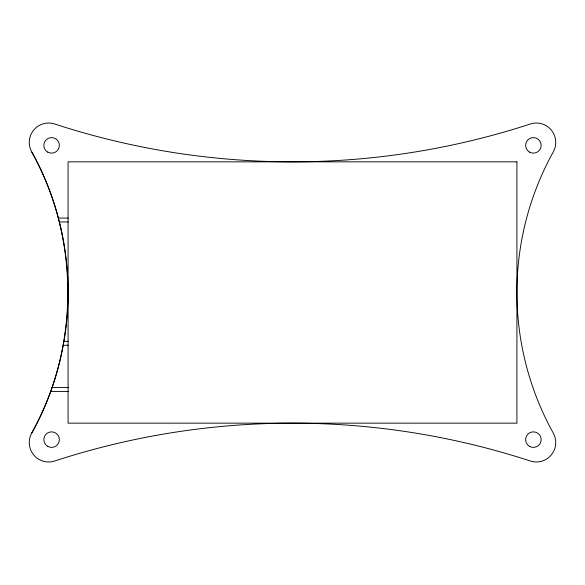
<?xml version="1.0" encoding="UTF-8"?>
<svg xmlns="http://www.w3.org/2000/svg" width="585" height="585" viewBox="0 0 585 585"><rect width="100%" height="100%" fill="white"/><g stroke="black" fill="none" stroke-linecap="round" stroke-linejoin="round"><path stroke-width="0.88" d="M31.853 432.863C79.794 347.307 79.794 237.693 31.853 152.137A19.415 19.415 0 0 1 53.688 123.676A766.226 766.226 0 0 0 531.312 123.676A19.415 19.415 0 0 1 553.147 152.137A290.028 290.028 0 0 0 553.147 432.863A19.415 19.415 0 0 1 531.312 461.324A766.226 766.226 0 0 0 53.688 461.324A19.415 19.415 0 0 1 31.853 432.863A290.028 290.028 0 0 0 31.853 152.137M58.288 218.088L68.328 218.088M59.29 221.971L68.284 221.971M67.465 277.999L68.079 277.999M63.919 341.362L68.452 341.362M63.092 345.245L68.452 345.245M52.028 387.533L68.24 387.533M50.559 391.416L68.577 391.416M516.921 161.848L68.079 161.848L68.079 423.152L516.921 423.152L516.921 161.848M47.721 152.1A7.766 7.766 0 0 0 59.37 145.373A7.766 7.766 0 0 0 47.721 138.645A7.766 7.766 0 0 0 47.721 152.1M529.513 446.355A7.766 7.766 0 0 0 541.162 439.627A7.766 7.766 0 0 0 529.513 432.9A7.766 7.766 0 0 0 529.513 446.355M529.513 152.1A7.766 7.766 0 0 0 541.162 145.373A7.766 7.766 0 0 0 529.513 138.645A7.766 7.766 0 0 0 529.513 152.1M47.721 446.355A7.766 7.766 0 0 0 59.37 439.627A7.766 7.766 0 0 0 47.721 432.9A7.766 7.766 0 0 0 47.721 446.355"/></g></svg>
